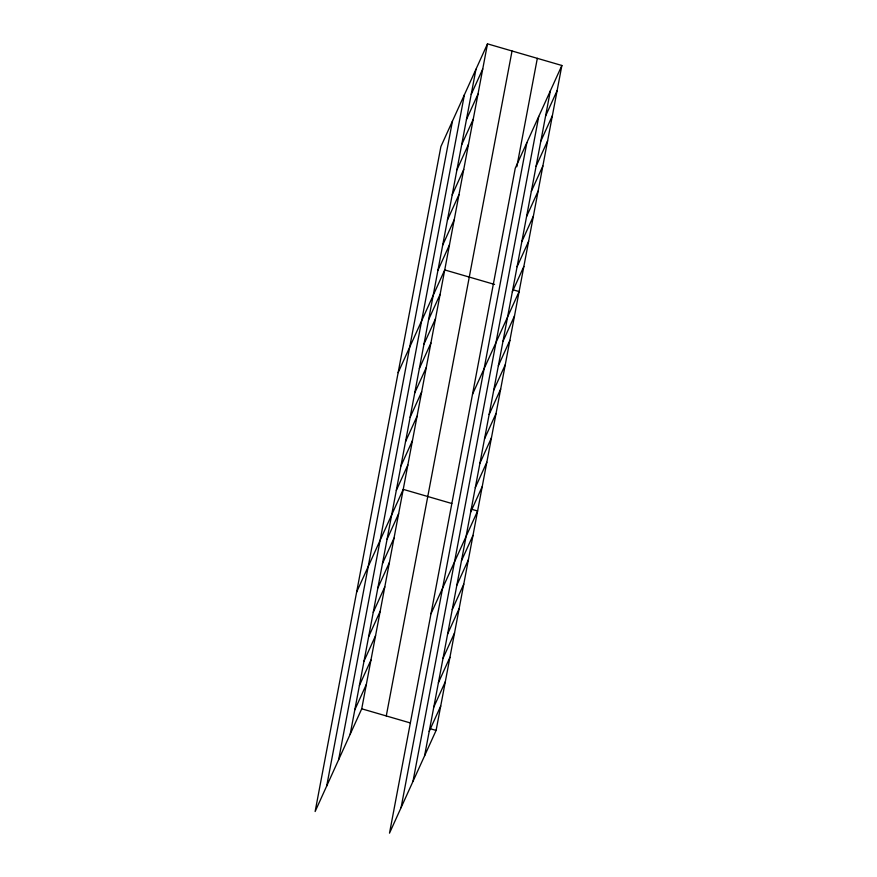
<?xml version="1.0" encoding="UTF-8"?>
<svg xmlns="http://www.w3.org/2000/svg" width="877" height="877" viewBox="0 0 877 877"><rect width="100%" height="100%" fill="white"/><g stroke="black" fill="none" stroke-linecap="round" stroke-linejoin="round"><path stroke-width="1.32" d="M326.704 786.011L452.466 121.059M338.632 759.723L464.393 94.771M350.197 734.213L475.959 69.261M487.491 43.85L440.901 146.569L315.128 811.521L361.73 708.802L487.491 43.85L561.872 65.479L436.099 730.431L389.509 833.15L515.27 168.198L561.872 65.479M386.275 715.939L512.036 50.987M516.816 166.762L537.327 58.342M401.085 807.64L526.847 142.688M413.001 781.352L538.763 116.411M424.578 755.842L550.339 90.89M471.212 94.387L482.745 68.965M466.465 119.502L477.987 94.091M461.708 144.628L473.24 119.206M456.961 169.743L468.482 144.332M452.214 194.858L463.736 169.447M447.456 219.984L458.989 194.573M442.71 245.1L454.231 219.689M437.952 270.226L449.484 244.815M398.136 372.648L444.727 269.93L494.562 284.433M428.59 319.732L440.122 294.31M423.986 344.113L435.507 318.702M419.37 368.493L430.903 343.082M414.755 392.874L426.288 367.463M545.593 116.016L557.114 90.605M410.151 417.255L421.673 391.844M540.835 141.131L552.367 115.72M405.536 441.635L417.068 416.224M536.088 166.257L547.61 140.846M400.921 466.016L412.453 440.605M531.33 191.372L542.863 165.961M396.316 490.396L407.838 464.985M526.584 216.498L538.116 191.087M356.632 592.085L403.234 489.366L451.798 503.497M521.837 241.613L533.359 216.202M387.086 539.158L398.618 513.747M517.079 266.74L528.612 241.328M382.482 563.538L394.003 538.127M377.866 587.919L389.399 562.508M512.332 291.855L523.854 266.444M373.251 612.31L384.784 586.888M472.517 394.277L519.107 291.57L512.65 289.684M368.647 636.691L380.169 611.28M502.97 341.361L514.492 315.95M364.032 661.072L375.564 635.661M498.355 365.742L509.888 340.331M359.427 685.452L370.949 660.041M493.74 390.122L505.273 364.711M354.812 709.833L366.334 684.422M489.136 414.503L500.657 389.092M484.521 438.884L496.053 413.473M479.916 463.264L491.438 437.853M475.301 487.645L486.823 462.234M470.686 512.036L482.218 486.614M431.013 613.714L477.603 511.006L471.146 509.12M461.466 560.798L472.988 535.387M456.851 585.178L468.384 559.767M452.247 609.559L463.769 584.148M447.632 633.939L459.164 608.528M443.017 658.32L454.549 632.909M438.412 682.701L449.934 657.29M433.797 707.081L445.33 681.67M429.182 731.462L440.714 706.051M361.73 708.802L410.293 722.933M429.642 728.557L436.099 730.431"/></g></svg>
